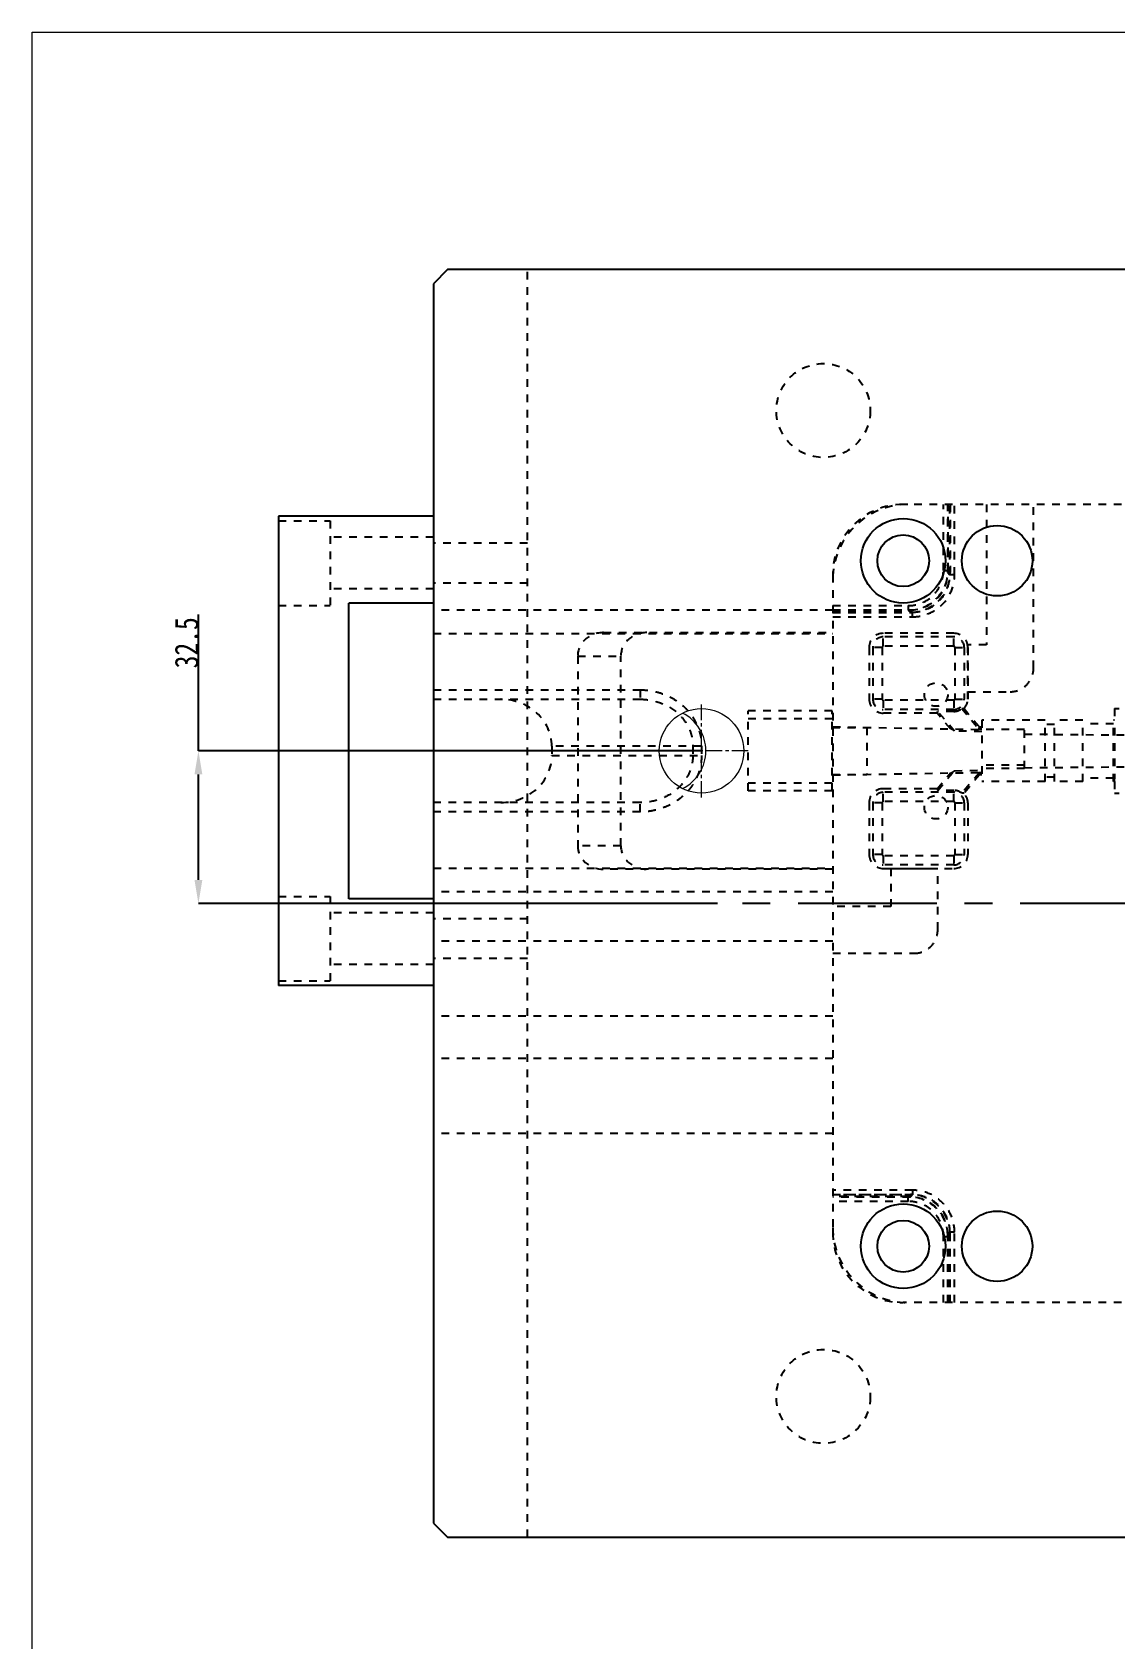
# Model space of a CAD drawing. Header units: millimetres. Extents: x 583 to 1942, y -5112 to 253.
# Drawn here: x 956.4 to 1186.9, y -4639.5 to -4297.3 of the extents above; entities that cross this region are included whole.
import ezdxf

# ---------------------------------------------------------------- set-up
doc = ezdxf.new("R2010")
doc.units = ezdxf.units.MM
doc.header["$LTSCALE"] = 16.335
doc.header["$PDMODE"] = 3
doc.header["$PDSIZE"] = 0.3125
doc.linetypes.add('CENTER', pattern=[0.6, 0.375, -0.075, 0.075, -0.075])
doc.linetypes.add('HIDDEN', pattern=[0.2, 0.1, -0.1])
doc.layers.get('0').update_dxf_attribs({"linetype": 'CONTINUOUS'})
doc.layers.get('Defpoints').update_dxf_attribs({"linetype": 'CONTINUOUS'})
doc.layers.add('DEFAULT_2', color=8, linetype='HIDDEN')
doc.layers.add('epin', color=13, linetype='CONTINUOUS', lineweight=9)
doc.styles.get("Standard").update_dxf_attribs({"font": 'txt', "width": 0.8})
doc.dimstyles.new('副本 11', dxfattribs={"dimtxt": 2.5, "dimasz": 2.5, "dimexe": 1.25, "dimexo": 0.625, "dimtad": 1, "dimdsep": 46, "dimtxsty": 'Standard', "dimcen": 2.5, "dimadec": 0, "dimazin": 0, "dimtfac": 1, "dimtmove": 0, "dimatfit": 3, "dimfxl": 0, "dimarcsym": 0})

# ---------------------------------------------------------------- blocks, each defined once
blk = doc.blocks.new('*D461')
at = {"layer": 'Defpoints', "color": 0}
for p in [(1098.88, -4450.36), (991.76, -4482.86), (1102.27, -4482.86)]:
    blk.add_point(p, dxfattribs=at)
at = {"layer": 'epin', "color": 4, "lineweight": -2}
for p, q in [((991.76, -4450.36), (991.76, -4421.34)), ((1098.88, -4450.36), (991.76, -4450.36)), ((991.76, -4477.86), (991.76, -4455.36)), ((1102.27, -4482.86), (991.76, -4482.86))]:
    blk.add_line(p, q, dxfattribs=at)
at = {"layer": 'epin', "color": 4}
for points in [[(990.93, -4455.36), (992.6, -4455.36), (991.76, -4450.36)], [(990.93, -4477.86), (992.6, -4477.86), (991.76, -4482.86)]]:
    blk.add_solid(points, dxfattribs=at)
at = {"layer": 'epin', "color": 6, "insert": (989.26, -4427.34), "char_height": 5, "attachment_point": 5, "rotation": 90}
blk.add_mtext('32.5', dxfattribs=at)

msp = doc.modelspace()

# ---------------------------------------------------------------- linework, layer by layer
at = {"color": 7, "linetype": 'Continuous'}
for p, q in [((1044.821, -4347.864), (1041.821, -4350.864)), ((1438.821, -4347.864), (1044.821, -4347.864)), ((1041.821, -4350.864), (1041.821, -4614.864)), ((1041.821, -4400.364), (1008.821, -4400.364)), ((1008.821, -4400.364), (1008.821, -4500.364)), ((1041.821, -4418.864), (1023.821, -4418.864)), ((1023.821, -4481.864), (1023.821, -4418.864)), ((1041.821, -4481.864), (1023.821, -4481.864)), ((1041.821, -4500.364), (1008.821, -4500.364)), ((1041.821, -4614.864), (1044.821, -4617.864)), ((1044.821, -4617.864), (1426.821, -4617.864))]:
    msp.add_line(p, q, dxfattribs=at)
at = {"color": 1, "linetype": 'CENTER', "ltscale": 4.826544}
msp.add_line((1432.821, -4482.864), (1044.821, -4482.864), dxfattribs=at)
at = {"color": 7, "linetype": 'Continuous'}
for centre, radius in [((1141.821, -4409.864), 9), ((1141.821, -4409.864), 5.5), ((1161.821, -4409.864), 7.5), ((1141.821, -4555.864), 9), ((1141.821, -4555.864), 5.5), ((1161.821, -4555.864), 7.5)]:
    msp.add_circle(centre, radius, dxfattribs=at)
at = {"layer": 'DEFAULT_2', "color": 8, "linetype": 'HIDDEN'}
for p, q in [((1061.821, -4617.864), (1061.821, -4347.864)), ((1341.821, -4397.864), (1141.821, -4397.864)), ((1150.379, -4411.951), (1150.379, -4397.864)), ((1151.298, -4412.372), (1151.298, -4397.864)), ((1151.376, -4411.951), (1151.376, -4397.864)), ((1151.761, -4412.835), (1151.761, -4397.864)), ((1151.821, -4397.864), (1151.821, -4412.397)), ((1152.757, -4412.835), (1152.757, -4397.864)), ((1159.578, -4397.864), (1159.578, -4427.763)), ((1169.578, -4432.763), (1169.578, -4397.864)), ((1008.821, -4401.364), (1019.821, -4401.364)), ((1019.821, -4401.364), (1019.821, -4419.364)), ((1041.821, -4404.864), (1019.821, -4404.864)), ((1061.821, -4406.114), (1041.821, -4406.114)), ((1061.821, -4414.614), (1041.821, -4414.614)), ((1126.821, -4412.864), (1126.821, -4552.864)), ((1150.379, -4411.951), (1151.376, -4411.951)), ((1151.298, -4412.372), (1151.761, -4412.835)), ((1151.376, -4411.951), (1151.821, -4412.397)), ((1152.757, -4412.835), (1151.761, -4412.835)), ((1041.821, -4415.864), (1019.821, -4415.864)), ((1008.821, -4419.364), (1019.821, -4419.364)), ((1126.821, -4420.364), (1041.821, -4420.364)), ((1126.821, -4419.423), (1142.908, -4419.423)), ((1126.821, -4420.342), (1143.329, -4420.342)), ((1126.821, -4420.419), (1142.908, -4420.419)), ((1126.821, -4420.804), (1143.791, -4420.804)), ((1126.821, -4420.864), (1143.353, -4420.864)), ((1142.908, -4419.423), (1142.908, -4420.419)), ((1142.908, -4420.419), (1143.353, -4420.864)), ((1143.329, -4420.342), (1143.791, -4420.804)), ((1143.791, -4421.801), (1143.791, -4420.804)), ((1126.821, -4421.801), (1143.791, -4421.801)), ((1041.821, -4425.364), (1126.821, -4425.364)), ((1078.037, -4425.164), (1126.821, -4425.164)), ((1134.58, -4428.312), (1134.58, -4439.312)), ((1137.316, -4428.312), (1134.58, -4428.312)), ((1135.347, -4428.312), (1135.347, -4439.312)), ((1137.316, -4428.312), (1137.316, -4439.312)), ((1137.58, -4428.048), (1137.58, -4425.312)), ((1152.58, -4425.312), (1137.58, -4425.312)), ((1152.58, -4426.079), (1137.58, -4426.079)), ((1152.58, -4428.048), (1137.58, -4428.048)), ((1152.58, -4428.048), (1152.58, -4425.312)), ((1152.844, -4428.312), (1152.844, -4439.312)), ((1152.844, -4428.312), (1155.58, -4428.312)), ((1154.814, -4428.312), (1154.814, -4439.312)), ((1159.578, -4427.763), (1155.519, -4427.763)), ((1155.57, -4428.312), (1155.575, -4437.763)), ((1155.58, -4439.312), (1155.58, -4428.312)), ((1072.52, -4430.164), (1072.52, -4470.564)), ((1072.52, -4430.164), (1081.706, -4430.164)), ((1081.706, -4470.564), (1081.706, -4430.164)), ((1041.821, -4437.364), (1085.844, -4437.364)), ((1085.844, -4437.364), (1085.844, -4439.364)), ((1155.57, -4437.763), (1164.578, -4437.763)), ((1155.575, -4437.763), (1155.58, -4439.312)), ((1041.821, -4439.364), (1085.844, -4439.364)), ((1108.821, -4458.864), (1108.821, -4441.864)), ((1126.721, -4441.864), (1108.821, -4441.864)), ((1126.721, -4458.864), (1126.721, -4441.864)), ((1137.316, -4439.312), (1134.58, -4439.312)), ((1137.58, -4439.576), (1137.58, -4442.312)), ((1152.58, -4439.576), (1137.58, -4439.576)), ((1152.58, -4441.546), (1137.58, -4441.546)), ((1149.053, -4442.312), (1149.218, -4441.959)), ((1152.724, -4446.139), (1149.218, -4441.959)), ((1152.58, -4441.959), (1149.218, -4441.959)), ((1152.58, -4439.576), (1152.58, -4441.959)), ((1152.844, -4439.312), (1155.58, -4439.312)), ((1154.295, -4441.329), (1157.965, -4445.702)), ((1154.777, -4441.355), (1158.08, -4445.291)), ((1186.821, -4441.319), (1186.821, -4443.832)), ((1186.821, -4441.319), (1187.829, -4441.319)), ((1108.821, -4443.49), (1126.721, -4443.49)), ((1126.721, -4445.364), (1134.103, -4445.364)), ((1126.821, -4445.237), (1158.58, -4445.791)), ((1134.103, -4445.364), (1134.103, -4455.364)), ((1149.053, -4442.312), (1137.58, -4442.312)), ((1151.875, -4445.674), (1149.053, -4442.312)), ((1158.58, -4445.291), (1158.08, -4445.291)), ((1158.58, -4443.832), (1158.58, -4456.897)), ((1172.047, -4443.832), (1158.58, -4443.832)), ((1172.047, -4456.897), (1172.047, -4443.832)), ((1174.057, -4444.737), (1172.047, -4444.737)), ((1174.057, -4456.897), (1174.057, -4443.832)), ((1180.087, -4443.832), (1174.057, -4443.832)), ((1180.087, -4456.897), (1180.087, -4443.832)), ((1186.62, -4444.586), (1180.087, -4444.586)), ((1186.62, -4456.897), (1186.62, -4443.832)), ((1186.821, -4443.832), (1186.62, -4443.832)), ((1158.58, -4446.252), (1152.724, -4446.139)), ((1158.58, -4445.702), (1157.965, -4445.702)), ((1167.625, -4445.791), (1158.58, -4445.791)), ((1167.625, -4454.133), (1167.625, -4445.792)), ((1167.625, -4446.782), (1203.805, -4447.098)), ((1066.995, -4449.364), (1066.995, -4451.364)), ((1098.881, -4449.364), (1066.995, -4449.364)), ((1066.995, -4451.364), (1098.881, -4451.364)), ((1097.04, -4449.364), (1097.04, -4451.364)), ((1098.881, -4449.364), (1098.881, -4451.364)), ((1126.721, -4455.364), (1134.103, -4455.364)), ((1126.821, -4455.491), (1158.58, -4454.937)), ((1149.053, -4458.416), (1151.875, -4455.054)), ((1149.218, -4458.769), (1152.724, -4454.59)), ((1152.724, -4454.59), (1158.58, -4454.476)), ((1157.965, -4455.026), (1154.295, -4459.399)), ((1158.08, -4455.437), (1154.777, -4459.373)), ((1158.58, -4455.026), (1157.965, -4455.026)), ((1158.58, -4455.437), (1158.08, -4455.437)), ((1167.625, -4453.429), (1158.58, -4453.429)), ((1167.625, -4454.133), (1158.58, -4454.133)), ((1167.625, -4453.946), (1203.805, -4453.63)), ((1126.721, -4457.238), (1108.821, -4457.238)), ((1126.721, -4458.864), (1108.821, -4458.864)), ((1137.58, -4461.152), (1137.58, -4458.416)), ((1149.053, -4458.416), (1137.58, -4458.416)), ((1149.053, -4458.416), (1149.218, -4458.769)), ((1152.58, -4458.769), (1149.218, -4458.769)), ((1152.58, -4461.152), (1152.58, -4458.769)), ((1172.047, -4456.897), (1158.58, -4456.897)), ((1174.057, -4455.992), (1172.047, -4455.992)), ((1180.087, -4456.897), (1174.057, -4456.897)), ((1186.62, -4456.142), (1180.087, -4456.142)), ((1186.821, -4456.897), (1186.62, -4456.897)), ((1186.821, -4456.897), (1186.821, -4459.409)), ((1085.844, -4461.364), (1041.821, -4461.364)), ((1085.844, -4463.364), (1085.844, -4461.364)), ((1134.58, -4461.416), (1134.58, -4472.416)), ((1137.316, -4461.416), (1134.58, -4461.416)), ((1135.347, -4461.416), (1135.347, -4472.416)), ((1137.316, -4461.416), (1137.316, -4472.416)), ((1152.58, -4459.183), (1137.58, -4459.183)), ((1152.58, -4461.152), (1137.58, -4461.152)), ((1152.844, -4461.416), (1152.844, -4472.416)), ((1152.844, -4461.416), (1155.58, -4461.416)), ((1154.814, -4461.416), (1154.814, -4472.416)), ((1155.58, -4461.416), (1155.58, -4472.416)), ((1187.829, -4459.409), (1186.821, -4459.409)), ((1085.844, -4463.364), (1041.821, -4463.364)), ((1081.706, -4470.564), (1072.52, -4470.564)), ((1137.316, -4472.416), (1134.58, -4472.416)), ((1137.58, -4472.68), (1137.58, -4475.416)), ((1152.58, -4472.68), (1137.58, -4472.68)), ((1152.58, -4472.68), (1152.58, -4475.416)), ((1152.844, -4472.416), (1155.58, -4472.416)), ((1041.821, -4475.364), (1126.821, -4475.364)), ((1126.821, -4475.564), (1078.037, -4475.564)), ((1152.58, -4474.65), (1137.58, -4474.65)), ((1137.58, -4475.416), (1152.58, -4475.416)), ((1139.182, -4475.406), (1139.182, -4483.479)), ((1139.182, -4475.406), (1149.182, -4475.406)), ((1149.182, -4488.479), (1149.182, -4475.406)), ((1008.821, -4481.364), (1019.821, -4481.364)), ((1019.821, -4481.364), (1019.821, -4499.364)), ((1126.821, -4480.364), (1041.821, -4480.364)), ((1041.821, -4484.864), (1019.821, -4484.864)), ((1061.821, -4486.114), (1041.821, -4486.114)), ((1139.182, -4483.479), (1126.821, -4483.479)), ((1126.821, -4490.864), (1041.821, -4490.864)), ((1041.821, -4495.864), (1019.821, -4495.864)), ((1061.821, -4494.614), (1041.821, -4494.614)), ((1126.821, -4493.479), (1144.182, -4493.479)), ((1008.821, -4499.364), (1019.821, -4499.364)), ((1126.821, -4506.864), (1041.821, -4506.864)), ((1126.821, -4515.864), (1041.821, -4515.864)), ((1126.821, -4531.864), (1041.821, -4531.864)), ((1143.791, -4543.928), (1126.821, -4543.928)), ((1143.791, -4543.928), (1143.791, -4544.924)), ((1126.821, -4544.864), (1143.353, -4544.864)), ((1143.791, -4544.924), (1126.821, -4544.924)), ((1142.908, -4545.309), (1126.821, -4545.309)), ((1143.329, -4545.387), (1126.821, -4545.387)), ((1142.908, -4546.305), (1126.821, -4546.305)), ((1142.908, -4545.309), (1143.353, -4544.864)), ((1142.908, -4546.305), (1142.908, -4545.309)), ((1143.329, -4545.387), (1143.791, -4544.924)), ((1150.379, -4567.864), (1150.379, -4553.777)), ((1150.379, -4553.777), (1151.376, -4553.777)), ((1151.298, -4553.356), (1151.761, -4552.894)), ((1151.298, -4567.864), (1151.298, -4553.356)), ((1151.376, -4553.777), (1151.821, -4553.332)), ((1151.376, -4567.864), (1151.376, -4553.777)), ((1151.761, -4567.864), (1151.761, -4552.894)), ((1152.757, -4552.894), (1151.761, -4552.894)), ((1151.821, -4567.864), (1151.821, -4553.332)), ((1152.757, -4567.864), (1152.757, -4552.894)), ((1341.821, -4567.864), (1141.821, -4567.864))]:
    msp.add_line(p, q, dxfattribs=at)
for centre, radius in [((1124.821, -4377.864), 10), ((1148.821, -4438.364), 2.5), ((1148.821, -4462.364), 2.5), ((1124.821, -4587.864), 10)]:
    msp.add_circle(centre, radius, dxfattribs=at)
for centre, radius, start, end in [((1142.821, -4413.864), 16, 90, 180), ((1141.821, -4412.864), 15, 90, 180), ((1142.909, -4411.953), 8.466, 269.98988, 0.01012), ((1137.58, -4428.312), 3, 90, 180), ((1137.58, -4428.312), 2.233, 90, 180), ((1137.58, -4428.312), 0.264, 90, 180), ((1152.58, -4428.312), 3, 0, 90), ((1152.58, -4428.312), 2.233, 0, 90), ((1152.58, -4428.312), 0.264, 0, 90), ((1152.569, -4428.313), 3.001, 0.02061, 10.55686), ((1137.58, -4439.312), 3, 180, 270), ((1137.58, -4439.312), 2.233, 180, 270), ((1137.58, -4439.312), 0.264, 180, 270), ((1152.58, -4439.312), 2.233, 270, 0), ((1152.58, -4439.312), 0.264, 270, 0), ((1152.58, -4439.312), 2.647, 270, 310.37045), ((1154.987, -4432.972), 8.385, 265.26519, 268.56496), ((1152.58, -4439.312), 3, 317.0801, 0), ((1137.58, -4461.416), 3, 90, 180), ((1152.58, -4461.416), 2.647, 49.62955, 90), ((1137.58, -4461.416), 2.233, 90, 180), ((1137.58, -4461.416), 0.264, 90, 180), ((1152.58, -4461.416), 2.233, 0, 90), ((1152.58, -4461.416), 0.264, 0, 90), ((1154.973, -4467.497), 8.126, 91.3824, 94.78744), ((1152.58, -4461.416), 3, 0, 42.9199), ((1137.58, -4472.416), 3, 180, 270), ((1137.58, -4472.416), 2.233, 180, 270), ((1137.58, -4472.416), 0.264, 180, 270), ((1152.58, -4472.416), 3, 270, 0), ((1152.58, -4472.416), 2.233, 270, 0), ((1152.58, -4472.416), 0.264, 270, 0), ((1142.909, -4553.775), 8.466, 359.98988, 90.01012), ((1142.821, -4551.864), 16, 180, 270), ((1141.821, -4552.864), 15, 180, 270)]:
    msp.add_arc(centre, radius, start, end, dxfattribs=at)
for centre, major_axis, ratio, start_param, end_param in [((1143.268, -4412.311), (5.7, -5.7), 0.9924325, -0.7816001, 0.7816001), ((1143.288, -4412.332), (6.056, -6.056), 0.9924325, -0.7816001, 0.7816001), ((1078.037, -4430.164), (5.517, 0), 0.9063078, 1.5707963, 3.1415927), ((1087.223, -4430.164), (5.517, 0), 0.9063078, 1.5707963, 3.1415927), ((1056.131, -4449.364), (-10.864, 0), 0.9205049, 3.1415927, 4.712389), ((1162.337, -4450.364), (-4.362, 5.039), 0.1333301, -0.114911, 0.2903553), ((1186.821, -4450.364), (0, 6.532), 0.0087269, -3.1415927, 0), ((1155.749, -4450.296), (-3.975, 4.592), 0.1333154, -0.5669537, -0.1189766), ((1056.131, -4451.364), (10.864, 0), 0.9205049, -1.5707963, 0), ((1155.749, -4450.432), (3.975, 4.592), 0.1333154, -3.022616, -2.574639), ((1162.337, -4450.364), (4.362, 5.039), 0.1333301, -3.4319479, -3.0266817), ((1078.037, -4470.564), (-5.517, 0), 0.9063078, 0, 1.5707963), ((1087.223, -4470.564), (5.517, 0), 0.9063078, -3.1415927, -1.5707963), ((1143.268, -4553.417), (5.7, 5.7), 0.9924325, -0.7816001, 0.7816001), ((1143.288, -4553.397), (6.056, 6.056), 0.9924325, -0.7816001, 0.7816001)]:
    msp.add_ellipse(centre, major_axis=major_axis, ratio=ratio, start_param=start_param, end_param=end_param, dxfattribs=at)
for points, knots in [([(1142.908, -4419.423), (1143.88, -4419.423), (1145.845, -4419.037), (1148.331, -4417.376), (1149.993, -4414.89), (1150.379, -4412.924), (1150.379, -4411.951)], [0, 0, 0, 0, 0.2499817, 0.4999333, 0.7499038, 1, 1, 1, 1]), ([(1143.791, -4420.804), (1144.829, -4420.805), (1146.926, -4420.396), (1149.58, -4418.624), (1151.352, -4415.97), (1151.762, -4413.872), (1151.761, -4412.835)], [0, 0, 0, 0, 0.2499997, 0.49997, 0.7499616, 1, 1, 1, 1]), ([(1143.791, -4421.801), (1144.958, -4421.801), (1147.316, -4421.337), (1150.3, -4419.344), (1152.294, -4416.36), (1152.757, -4414.002), (1152.757, -4412.835)], [0, 0, 0, 0, 0.2500014, 0.4999701, 0.7499599, 1, 1, 1, 1]), ([(1085.844, -4437.364), (1086.74, -4437.358), (1088.527, -4437.532), (1091.076, -4438.286), (1093.385, -4439.475), (1095.352, -4441.042), (1096.926, -4442.901), (1098.403, -4445.599), (1098.893, -4447.886), (1098.881, -4449.364)], [0, 0, 0, 0, 0.1369521, 0.2724043, 0.4043269, 0.5316165, 0.654625, 0.7740212, 1, 1, 1, 1]), ([(1085.844, -4439.364), (1087.224, -4439.364), (1090.005, -4439.823), (1093.091, -4441.547), (1095.034, -4443.538), (1096.162, -4445.306), (1096.876, -4447.278), (1097.038, -4448.671), (1097.04, -4449.364)], [0, 0, 0, 0, 0.2494032, 0.4987331, 0.6239998, 0.749299, 0.8746634, 1, 1, 1, 1]), ([(1097.04, -4451.364), (1097.039, -4452.058), (1096.876, -4453.45), (1096.162, -4455.423), (1095.034, -4457.191), (1093.09, -4459.182), (1090.005, -4460.906), (1087.224, -4461.364), (1085.844, -4461.364)], [0, 0, 0, 0, 0.1253469, 0.2507225, 0.3760129, 0.5012826, 0.7506152, 1, 1, 1, 1]), ([(1098.881, -4451.364), (1098.884, -4452.108), (1098.728, -4453.617), (1098.037, -4455.808), (1096.895, -4457.872), (1095.313, -4459.725), (1093.334, -4461.286), (1091.02, -4462.465), (1088.487, -4463.201), (1086.723, -4463.371), (1085.844, -4463.364)], [0, 0, 0, 0, 0.1136816, 0.229765, 0.3487162, 0.4715306, 0.5993605, 0.7313576, 0.8657017, 1, 1, 1, 1]), ([(1152.757, -4552.894), (1152.757, -4551.727), (1152.294, -4549.368), (1150.3, -4546.385), (1147.317, -4544.391), (1144.958, -4543.928), (1143.791, -4543.928)], [0, 0, 0, 0, 0.2500014, 0.4999701, 0.7499599, 1, 1, 1, 1]), ([(1150.379, -4553.777), (1150.379, -4552.805), (1149.993, -4550.84), (1148.333, -4548.353), (1145.846, -4546.692), (1143.88, -4546.306), (1142.908, -4546.305)], [0, 0, 0, 0, 0.2499817, 0.4999333, 0.7499038, 1, 1, 1, 1]), ([(1151.761, -4552.894), (1151.762, -4551.856), (1151.352, -4549.759), (1149.581, -4547.105), (1146.927, -4545.333), (1144.829, -4544.923), (1143.791, -4544.924)], [0, 0, 0, 0, 0.2499997, 0.49997, 0.7499616, 1, 1, 1, 1])]:
    msp.add_open_spline(points, degree=3, knots=knots, dxfattribs=at)
for points in [[(1164.578, -4437.763), (1165.228, -4437.762), (1166.543, -4437.504), (1168.205, -4436.39), (1169.318, -4434.728), (1169.576, -4433.414), (1169.578, -4432.763)], [(1144.182, -4493.479), (1144.832, -4493.478), (1146.147, -4493.22), (1147.809, -4492.106), (1148.922, -4490.444), (1149.181, -4489.13), (1149.182, -4488.479)]]:
    msp.add_open_spline(points, degree=3, dxfattribs=at)
at = {"layer": 'epin', "color": 1, "linetype": 'CENTER', "ltscale": 0.55978}
for p, q in [((1098.881, -4460.264), (1098.881, -4440.464)), ((1108.781, -4450.364), (1088.981, -4450.364))]:
    msp.add_line(p, q, dxfattribs=at)
at = {"layer": 'epin', "color": 0}
msp.add_lwpolyline([(956.363, -4297.273), (1547.485, -4297.273), (1547.485, -4929.285), (956.363, -4929.285)], close=True, dxfattribs=at)
msp.add_circle((1098.881, -4450.364), 9, dxfattribs=at)
msp.add_arc((1090.809, -4450.364), 9, 296.64331, 63.35669, dxfattribs=at)

# ---------------------------------------------------------------- dimensions: what is measured, and where the dimension line sits
dim = msp.add_linear_dim(base=(991.762, -4482.864), p1=(1098.881, -4450.364), p2=(1102.275, -4482.864), angle=90, dimstyle='副本 11', override={"dimtxt": 5, "dimasz": 5, "dimexe": 0, "dimexo": 0, "dimgap": 0, "dimcen": 0, "dimclrd": 4, "dimclre": 4, "dimclrt": 6, "dimtofl": 0}, dxfattribs=at)
dim.commit()
dim.dimension.update_dxf_attribs({"geometry": '*D461', "text_midpoint": (991.762, -4427.341), "dimtype": 160})

doc.saveas('drawing.dxf')
